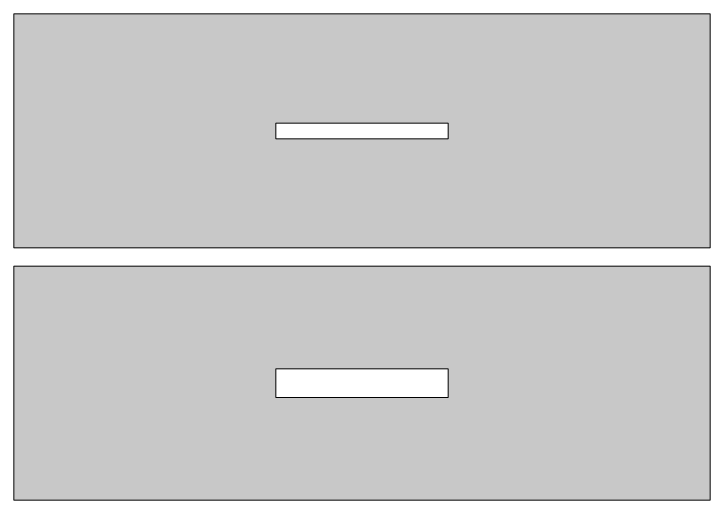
# Model space of a CAD drawing. Header units: inches. Extents: x 2.3 to 7.7, y -9.63 to -0.73.
# Drawn here: x 2.77 to 7.23, y -9.63 to -6.513 of the extents above; entities that cross this region are included whole.
import ezdxf

# ---------------------------------------------------------------- set-up
doc = ezdxf.new("R2010")
doc.units = ezdxf.units.IN
doc.header["$MEASUREMENT"] = 0
doc.layers.add('_U+2018_U+043B_U+043E_U+0439_1', color=7, linetype='Continuous')

# ---------------------------------------------------------------- blocks, each defined once
blk = doc.blocks.new('block 3')
at = {"layer": '_U+2018_U+043B_U+043E_U+0439_1', "true_color": 0x231f20}
h = blk.add_hatch(color=250, dxfattribs=at)
h.dxf.hatch_style = 2
h.paths.add_polyline_path([(2.7699, -6.5134), (2.7699, -8.0134), (7.2301, -8.0134), (7.2301, -6.5134)])
h.paths.add_polyline_path([(5.5522, -7.3134), (4.4478, -7.3134), (4.4478, -7.2134), (5.5522, -7.2134)])
at = {"layer": '_U+2018_U+043B_U+043E_U+0439_1', "lineweight": 0}
for points in [[(2.7699, -6.5134), (2.7699, -8.0134), (7.2301, -8.0134), (7.2301, -6.5134), (2.7699, -6.5134)], [(5.5522, -7.3134), (4.4478, -7.3134), (4.4478, -7.2134), (5.5522, -7.2134), (5.5522, -7.3134)]]:
    blk.add_lwpolyline(points, dxfattribs=at)
blk = doc.blocks.new('block 4')
at = {"layer": '_U+2018_U+043B_U+043E_U+0439_1', "true_color": 0x231f20}
h = blk.add_hatch(color=250, dxfattribs=at)
h.dxf.hatch_style = 2
h.paths.add_polyline_path([(2.7699, -8.1304), (2.7699, -9.6304), (7.2301, -9.6304), (7.2301, -8.1304)])
h.paths.add_polyline_path([(5.5522, -8.9721), (4.4478, -8.9721), (4.4478, -8.7887), (5.5522, -8.7887)])
at = {"layer": '_U+2018_U+043B_U+043E_U+0439_1', "lineweight": 0}
for points in [[(2.7699, -8.1304), (2.7699, -9.6304), (7.2301, -9.6304), (7.2301, -8.1304), (2.7699, -8.1304)], [(5.5522, -8.9721), (4.4478, -8.9721), (4.4478, -8.7887), (5.5522, -8.7887), (5.5522, -8.9721)]]:
    blk.add_lwpolyline(points, dxfattribs=at)
blk = doc.blocks.new('block 2')
at = {"layer": '_U+2018_U+043B_U+043E_U+0439_1'}
for name in ['block 3', 'block 4']:
    blk.add_blockref(name, (0, 0), dxfattribs=at)

msp = doc.modelspace()

# ---------------------------------------------------------------- block references
at = {"layer": '_U+2018_U+043B_U+043E_U+0439_1'}
msp.add_blockref('block 2', (0, 0), dxfattribs=at)

doc.saveas('drawing.dxf')
